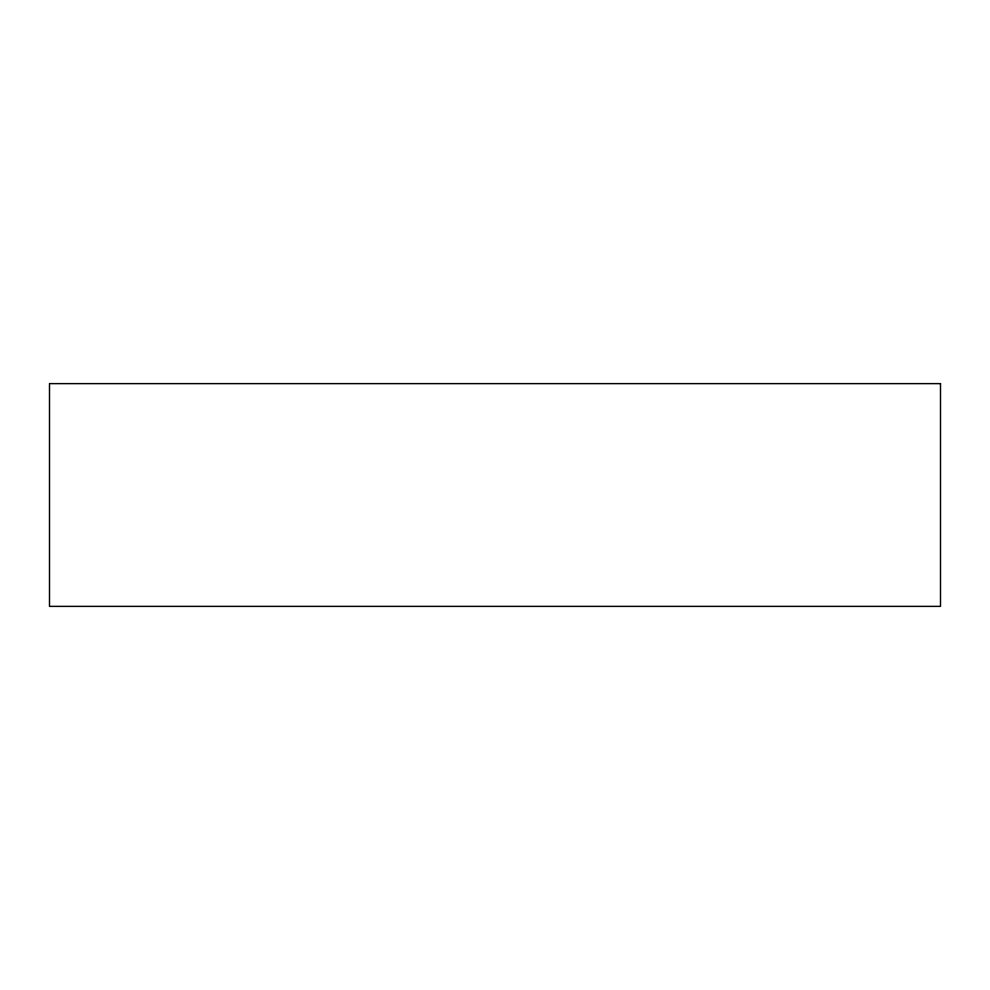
<?xml version="1.0" encoding="UTF-8"?>
<svg xmlns="http://www.w3.org/2000/svg" width="990" height="990" viewBox="0 0 990 990"><rect width="100%" height="100%" fill="white"/><g stroke="black" fill="none" stroke-linecap="round" stroke-linejoin="round"><path stroke-width="1.49" d="M940.5 383.625L49.5 383.625L49.5 606.375L940.5 606.375L940.5 383.625"/></g></svg>
